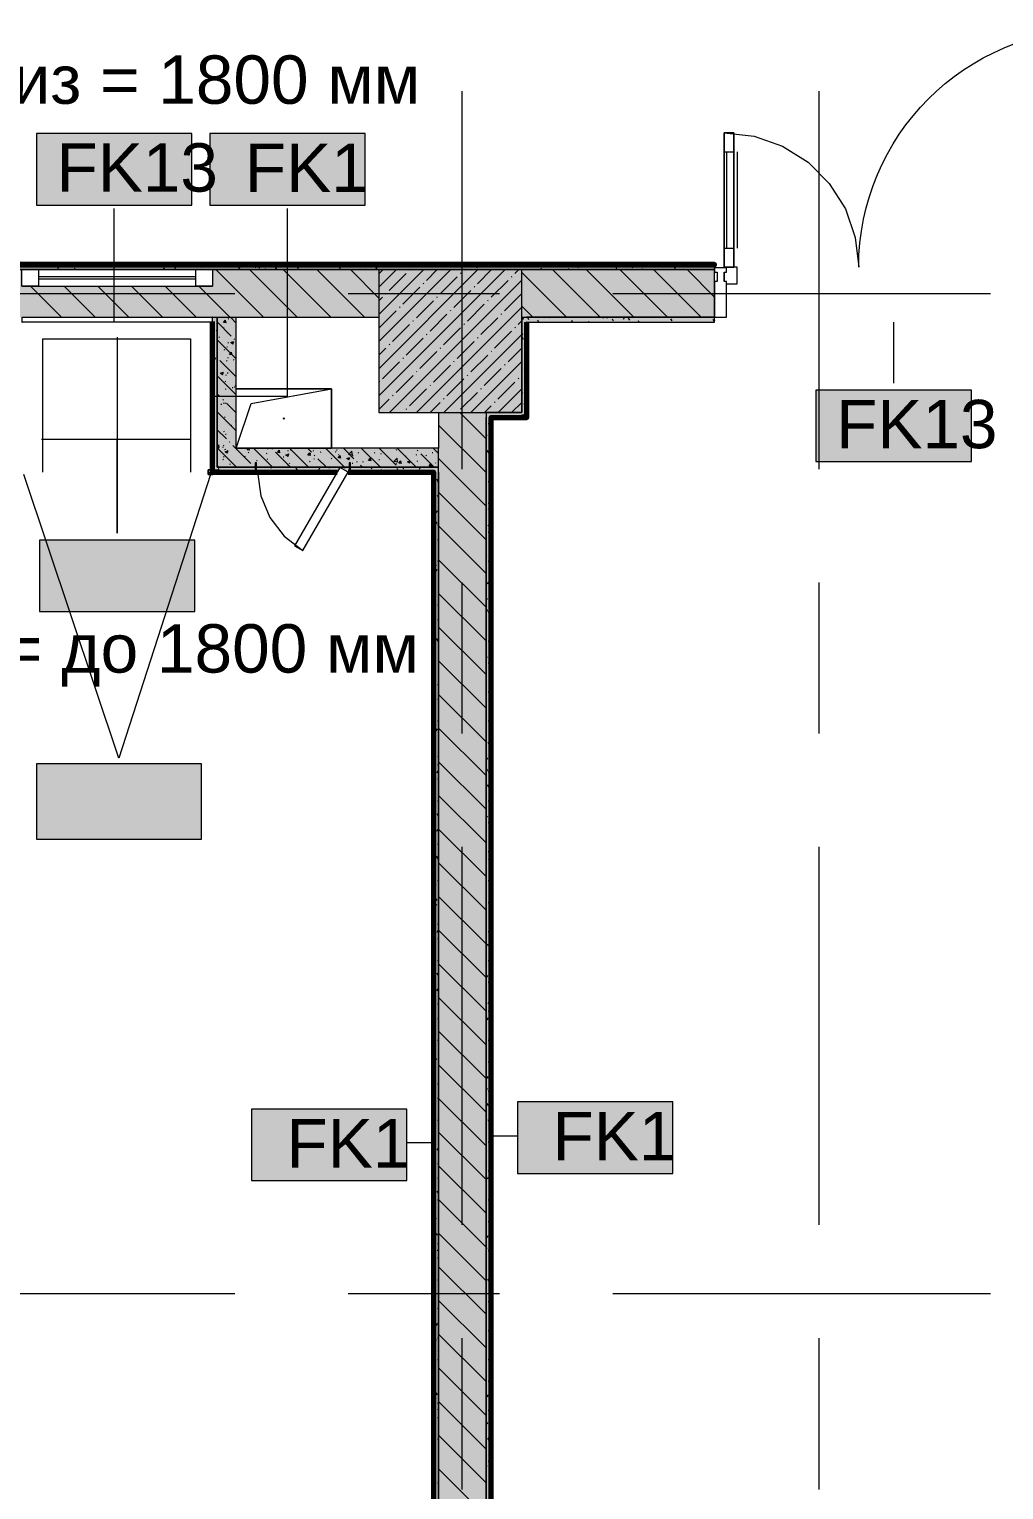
# Model space of a CAD drawing. Header units: millimetres. Extents: x -3817 to 677485, y -22715 to 103890.
# Drawn here: x 562859 to 566953, y 4652 to 10787 of the extents above; entities that cross this region are included whole.
import ezdxf

# ---------------------------------------------------------------- set-up
doc = ezdxf.new("R2010")
doc.units = ezdxf.units.MM
doc.layers.add('PDF _Геометрия', color=7, linetype='Continuous', true_color=0x1d1d1d)
doc.layers.add('PDF _Сплошная заливка', color=7, linetype='Continuous', true_color=0xffffff)
doc.layers.add('PDF _Текст', color=7, linetype='Continuous')
doc.styles.add('PDF GOST-Common', font='arial.ttf')

msp = doc.modelspace()

# ---------------------------------------------------------------- hatches: boundary and pattern name
at = {"layer": 'PDF _Сплошная заливка', "transparency": 33554559}
h = msp.add_hatch(color=256, dxfattribs=at)
h.paths.add_polyline_path([(590658.1, 9776.9), (590658.1, 9796.9), (584238.4, 9796.9), (584238.4, 9776.9), (590158.1, 9776.9)], flags=0)
h.paths.add_polyline_path([(582608.4, 9776.9), (582608.4, 9796.9), (579895.8, 9796.9), (579884.3, 9776.9), (581977.9, 9776.9)], flags=0)
h.paths.add_polyline_path([(579838.1, 9776.9), (579849.7, 9796.9), (579633.1, 9796.9), (579633.1, 9784.9), (579663.1, 9784.9), (579663.1, 9776.9), (579833.1, 9776.9)], flags=0)
h.paths.add_polyline_path([(578503.1, 9776.9), (578503.1, 9784.9), (578533.1, 9785.9), (578533.1, 9796.9), (576289, 9796.9), (576289, 9776.9), (578361, 9776.9)], flags=0)
h.paths.add_polyline_path([(574078.1, 9776.9), (574729.1, 9776.9), (574729.1, 9796.9), (567383.4, 9796.9), (567383.4, 9776.9), (573976.6, 9776.9)], flags=0)
h.paths.add_polyline_path([(565738.4, 9776.9), (565738.4, 9796.9), (560928.1, 9796.9), (560928.1, 9776.9), (565207.7, 9776.9)], flags=0)
h.paths.add_polyline_path([(560762.8, 9776.9), (560923.1, 9776.9), (560923.1, 9796.9), (560583.7, 9796.9), (560572.8, 9777.9), (560538.1, 9796.9), (560533.1, 9796.9), (560533.1, 9776.9), (560538.1, 9776.9)], flags=0)
h.paths.add_polyline_path([(560428.1, 9776.9), (560528.1, 9776.9), (560528.1, 9796.9), (557743.1, 9796.9), (557743.1, 9776.9), (559828.1, 9776.9)], flags=0)
h.paths.add_polyline_path([(556098.1, 9776.9), (556098.1, 9796.9), (555478.1, 9796.9), (555478.1, 9784.9), (555533.1, 9784.9), (555533.1, 9776.9), (555898.1, 9776.9)], flags=0)
h.paths.add_polyline_path([(553418.1, 9776.9), (553973.1, 9778.7), (553973.1, 9784.9), (554028.1, 9784.9), (554028.1, 9796.9), (553418.1, 9796.9), (553418.1, 9785.9)], flags=0)
h = msp.add_hatch(color=256, dxfattribs=at)
h.paths.add_polyline_path([(568378.1, 9576.9), (568828.1, 9576.9), (568828.1, 9776.9), (567383.4, 9776.9), (567383.4, 9576.9), (568298.1, 9576.9)], flags=0)
h.paths.add_polyline_path([(562829.1, 9576.9), (564328.1, 9576.9), (564328.1, 9776.9), (563628.1, 9776.9), (563628.1, 9706.9), (562828.1, 9706.9), (562828.1, 9776.9), (560928.1, 9776.9), (560928.1, 9757.9), (560923.1, 9757.9), (560923.1, 9776.9), (560533.1, 9776.9), (560533.1, 9757.9), (560528.1, 9757.9), (560528.1, 9776.9), (560428.1, 9776.9), (560428.1, 9576.9), (562828.1, 9576.9)], flags=0)
h.paths.add_polyline_path([(565738.4, 9576.9), (565738.4, 9776.9), (564928.1, 9776.9), (564928.1, 9576.9), (565207.7, 9576.9)], flags=0)
h.paths.add_polyline_path([(557743.1, 9576.9), (559828.1, 9576.9), (559828.1, 9776.9), (557743.1, 9776.9)], flags=0)
h.paths.add_polyline_path([(555918.1, 9576.9), (556098.1, 9576.9), (556098.1, 9776.9), (555918.1, 9776.9)], flags=0)
for points in [[(564477, 9176.9), (564928.1, 9176.9), (564928.1, 9776.9), (564328.1, 9776.9), (564328.1, 9176.9)], [(564778.1, 2376.9), (564798.1, 2376.9), (564798.1, 9156.9), (564778.1, 9156.9), (564778.1, 3094.1)], [(564578.1, 8946.9), (564578.1, 9026.9), (563728.1, 9026.9), (563728.1, 8946.9), (563808.1, 8946.9), (563808.1, 8965.9), (563813.1, 8965.9), (563813.1, 8946.9), (564203.1, 8946.9), (564203.1, 8965.9), (564208.1, 8965.9), (564208.1, 8946.9), (564477, 8946.9)]]:
    msp.add_hatch(color=256, dxfattribs=at).paths.add_polyline_path(points)
h = msp.add_hatch(color=256, dxfattribs=at)
h.paths.add_polyline_path([(565207.7, 9556.9), (565738.4, 9556.9), (565738.4, 9576.9), (564948.1, 9576.9), (564949.1, 9556.9)], flags=0)
h.paths.add_polyline_path([(568278.1, 9556.9), (568278.1, 9576.9), (567383.4, 9576.9), (567383.4, 9556.9), (568277.1, 9556.9)], flags=0)
h = msp.add_hatch(color=256, dxfattribs=at)
h.paths.add_polyline_path([(564557.1, 8926.9), (564578.1, 8926.9), (564578.1, 8946.9), (564208.1, 8946.9), (564208.1, 8926.9), (564477, 8926.9)], flags=0)
h.paths.add_polyline_path([(564203.1, 8926.9), (564203.1, 8946.9), (563813.1, 8946.9), (563813.1, 8926.9), (564152.5, 8926.9), (564163.5, 8945.9), (564198.1, 8926.9)], flags=0)
h.paths.add_polyline_path([(563808.1, 8926.9), (563808.1, 8946.9), (563648.1, 8946.9), (563648.1, 8926.9), (563746.3, 8926.9)], flags=0)

# ---------------------------------------------------------------- linework, layer by layer
at = {"layer": 'PDF _Геометрия', "color": 253, "lineweight": 9, "true_color": 0xaaaaaa}
msp.add_lwpolyline([(565778.4, 9786.9), (565778.4, 10351.9), (565904.1, 10337.7), (566023.5, 10295.9), (566130.7, 10228.6), (566220.1, 10139.1), (566287.5, 10032), (566329.2, 9912.6), (566343.4, 9786.9, -0.414212), (567343.4, 10786.9), (567343.4, 9786.9)], format="xyb", dxfattribs=at)
for points in [[(564678.1, 8939.5), (564678.1, 10527)], [(566178.1, 8939.5), (566178.1, 10527)], [(565778.4, 10271.9), (565818.4, 10271.9)], [(565788.4, 10271.9), (565788.4, 9866.9)], [(565832.4, 10271.9), (565832.4, 9866.9)], [(565778.4, 9866.9), (565818.4, 9866.9)], [(563628.1, 9776.9), (562828.1, 9776.9)], [(565788.4, 9716.9), (565833.4, 9716.9), (565833.4, 9786.9), (565778.4, 9786.9), (565778.4, 9783.9)], [(565778.4, 9766.9), (565778.4, 9726.9)], [(562828.1, 9706.9), (563628.1, 9706.9)], [(563558.1, 9746.9), (562898.1, 9746.9)], [(563558.1, 9736.9), (562898.1, 9736.9)], [(562135.3, 9676.9), (563722.8, 9676.9)], [(564199, 9676.9), (564834, 9676.9)], [(565310.3, 9676.9), (566897.8, 9676.9)], [(563818.1, 8925.9), (563831.1, 8827.5), (563869, 8735.9), (563929.4, 8657.2), (564008.1, 8596.8)], [(564678.1, 7828.3), (564678.1, 8463.3)], [(566178.1, 7828.3), (566178.1, 8463.3)], [(564678.1, 5764.5), (564678.1, 7352)], [(566178.1, 5764.5), (566178.1, 7352)], [(562135.3, 5476.9), (563722.8, 5476.9)], [(564199, 5476.9), (564834, 5476.9)], [(565310.3, 5476.9), (566897.8, 5476.9)], [(564678.1, 4653.3), (564678.1, 5288.3)], [(566178.1, 4653.3), (566178.1, 5288.3)]]:
    msp.add_lwpolyline(points, dxfattribs=at)
at = {"layer": 'PDF _Геометрия', "color": 7, "lineweight": 9}
for points in [[(563541.7, 10348.2), (562888.6, 10348.2), (562888.6, 10048.2), (563541.7, 10048.2)], [(564270.5, 10348.2), (563617.3, 10348.2), (563617.3, 10048.2), (564270.5, 10048.2)], [(565738.4, 9776.9), (560928.1, 9776.9)], [(564928.1, 9776.9), (564328.1, 9776.9), (564328.1, 9176.9), (564928.1, 9176.9)], [(566816.9, 9270.4), (566163.8, 9270.4), (566163.8, 8970.4), (566816.9, 8970.4)], [(563554.6, 8640.4), (562901.4, 8640.4), (562901.4, 8340.4), (563554.6, 8340.4)], [(563582.5, 7700.6), (562888.6, 7700.6), (562888.6, 7385.3), (563582.5, 7385.3)], [(563582.5, 7700.6), (562888.6, 7700.6), (562888.6, 7385.3), (563582.5, 7385.3)], [(565562.7, 6281.1), (564909.6, 6281.1), (564909.6, 5981.1), (565562.7, 5981.1)], [(564445.1, 6250.5), (563792, 6250.5), (563792, 5950.5), (564445.1, 5950.5)]]:
    msp.add_lwpolyline(points, close=True, dxfattribs=at)
at = {"layer": 'PDF _Геометрия', "color": 253, "lineweight": 9, "true_color": 0xaaaaaa}
msp.add_lwpolyline([(565818.4, 9786.9), (565778.4, 9786.9), (565778.4, 10351.9), (565818.4, 10351.9), (565818.4, 9786.9), (565818.4, 10351.9), (565778.4, 10351.9), (565778.4, 9786.9)], close=True, dxfattribs=at)
at = {"layer": 'PDF _Геометрия', "color": 7, "lineweight": 9}
for points in [[(563215.1, 9556.4), (563215.1, 10034.3)], [(563634.5, 9245.5), (563943.9, 9245.5), (563943.9, 10034.3)], [(563628.1, 9576.9), (563627.1, 9576.9), (563628.1, 9576.9), (563648.1, 9576.9), (563728.1, 9576.9)], [(564928.1, 9576.9), (564948.1, 9576.9), (565738.4, 9576.9), (564948.1, 9576.9)], [(564949.1, 9556.9), (565738.4, 9556.9)], [(566490.3, 9556.4), (566490.3, 9300.5)], [(563228, 9494), (563228, 8670.5), (563228, 9064.3), (563537.9, 9064.3)], [(563728.1, 9276.9), (564128.1, 9276.9), (564128.1, 9026.9), (563728.1, 9026.9), (564128.1, 9026.9), (564128.1, 9276.9)], [(563728.1, 9026.9), (563790.6, 9214.4), (564128.1, 9276.9), (564128.1, 9026.9)], [(563728.1, 9276.9), (564128.1, 9276.9), (563728.1, 9276.9)], [(564778.1, 9176.9), (564778.1, 9156.9), (564778.1, 2376.9), (564578.1, 2376.9), (564578.1, 8926.9), (564578.1, 2376.9), (564328.1, 2376.9), (564328.1, 1976.9), (564308.1, 1976.9), (564178.1, 1976.9), (564308.1, 1976.9)], [(564328.1, 1976.9), (564328.1, 1776.9), (564928.1, 1776.9), (564928.1, 2376.9), (564778.1, 2376.9), (564778.1, 9156.9)], [(564798.1, 9156.9), (564928.1, 9156.9)], [(564798.1, 2396.9), (564798.1, 9155.9)], [(562910.6, 9064.7), (563228, 9064.7), (563228, 8670.5)], [(564578.1, 8926.9), (564578.1, 8946.9), (564578.1, 9026.9)], [(563619.9, 8915.9), (563235.5, 7725.1), (562835.9, 8915.9)], [(563627.1, 8935.9), (563610.1, 8935.9), (563610.1, 8915.9), (563629.6, 8915.9), (563629.6, 8926), (563629.6, 8915.9), (563610.1, 8915.9), (563610.1, 8935.9), (563620.1, 8935.9)], [(563648.1, 8926.9), (563808.1, 8926.9)], [(563813.1, 8926.9), (564152.5, 8926.9)], [(564196.4, 8926.9), (564203.1, 8926.9)], [(564208.1, 8926.9), (564557.1, 8926.9)], [(564798.6, 6139.2), (564909.6, 6139.2)], [(564557.6, 6108.6), (564445.1, 6108.6)]]:
    msp.add_lwpolyline(points, dxfattribs=at)
at = {"layer": 'PDF _Геометрия', "color": 96, "lineweight": 70, "true_color": 0x008000}
for points in [[(564928.6, 9797.9), (560584.3, 9797.9)], [(560928.1, 9796.9), (564928.6, 9796.9)]]:
    msp.add_lwpolyline(points, dxfattribs=at)
at = {"layer": 'PDF _Геометрия', "color": 9, "lineweight": 9, "true_color": 0xc0c0c0}
for points in [[(565738.4, 9556.9), (565738.4, 9576.9), (565738.4, 9776.9), (565738.4, 9796.9), (560928.1, 9796.9)], [(562828.1, 9556.9), (562829.1, 9556.9), (562829.1, 9576.9), (563627.1, 9576.9), (563627.1, 9556.9), (562829.1, 9556.9), (562829.1, 9576.9), (563627.1, 9576.9)], [(564578.1, 9176.9), (564578.1, 9026.9), (563728.1, 9026.9), (563728.1, 9576.9), (564328.1, 9576.9)], [(564928.1, 9576.9), (564928.1, 9176.9), (564778.1, 9176.9)], [(563628.1, 9556.9), (563628.1, 8926.9), (563648.1, 8926.9)], [(564928.1, 9156.9), (564948.1, 9156.9), (564948.1, 9556.9)], [(564558.1, 8926.9), (564558.1, 2397.9)]]:
    msp.add_lwpolyline(points, dxfattribs=at)
at = {"layer": 'PDF _Геометрия', "color": 253, "lineweight": 13, "true_color": 0xaaaaaa}
for points in [[(562898.1, 9776.9), (562898.1, 9706.9), (562828.1, 9706.9), (562828.1, 9776.9)], [(563628.1, 9776.9), (563628.1, 9706.9), (563558.1, 9706.9), (563558.1, 9776.9)], [(563813.1, 8965.9), (563808.1, 8965.9), (563808.1, 8925.9), (563813.1, 8925.9)], [(564203.1, 8965.9), (564203.1, 8925.9), (564208.1, 8925.9), (564208.1, 8965.9)], [(564008.1, 8596.8), (564198.1, 8925.9), (564163.5, 8945.9), (563973.5, 8616.8)]]:
    msp.add_lwpolyline(points, close=True, dxfattribs=at)
at = {"layer": 'PDF _Геометрия', "color": 253, "lineweight": 9, "true_color": 0x9b9b9b}
for points in [[(562865.9, 9776.9), (562865.3, 9777.9)], [(562964.8, 9788.5), (562960, 9796.9)], [(562982, 9787.8), (562977, 9779.1)], [(563050, 9783.7), (563046.1, 9776.9)], [(563268.8, 9796.9), (563264.3, 9789.1)], [(563278.5, 9793.7), (563276.7, 9796.9)], [(563388.2, 9786.6), (563383.2, 9795.3)], [(563429, 9776.9), (563424.8, 9784.2)], [(563473.5, 9785.6), (563468.4, 9776.9)], [(563515.1, 9796.7), (563510.1, 9788)], [(563524.3, 9794.8), (563523.1, 9796.9)], [(563583.1, 9792.6), (563578.1, 9783.9)], [(563702, 9791.8), (563699.1, 9796.9)], [(563743.6, 9780.7), (563738.6, 9789.4)], [(563811.6, 9784.7), (563806.6, 9793.4)], [(563828.9, 9791.6), (563823.9, 9782.8)], [(563851.4, 9776.9), (563848.3, 9782.3)], [(563896.9, 9787.5), (563891.9, 9778.8)], [(563989.4, 9781.7), (563984.3, 9790.5)], [(564113.5, 9796.9), (564111.2, 9792.9)], [(564167.1, 9778.8), (564162, 9787.5)], [(564273.7, 9776.9), (564271.7, 9780.4)], [(564278.7, 9778.2), (564277.9, 9776.9)], [(564320.4, 9789.4), (564315.3, 9780.7)], [(564359.9, 9796.9), (564357, 9791.8)], [(564430, 9796.4), (564425, 9787.7)], [(564449.7, 9776.9), (564449.4, 9777.4)], [(564524.5, 9777.1), (564524.3, 9776.9)], [(564548.9, 9788), (564543.8, 9796.7)], [(564675.8, 9795.3), (564670.7, 9786.6)], [(564743.8, 9791.3), (564738.8, 9782.5)], [(564862.6, 9793.2), (564860.5, 9796.9)], [(564958.2, 9796.9), (564958.1, 9796.7)], [(564972.3, 9786.1), (564967.3, 9794.8)], [(565012.8, 9776.9), (565008.9, 9783.7)], [(565108.4, 9794.3), (565106.9, 9796.9)], [(565125.6, 9782), (565122.6, 9776.9)], [(565167.2, 9793.2), (565162.2, 9784.4)], [(565204.6, 9796.9), (565203.8, 9795.6)], [(565275, 9796.9), (565271.9, 9791.5)], [(565286.1, 9791.3), (565282.9, 9796.9)], [(565327.7, 9780.1), (565322.7, 9788.9)], [(565371.3, 9780.9), (565369, 9776.9)], [(565395.7, 9784.2), (565390.7, 9792.9)], [(565435.2, 9776.9), (565432.3, 9781.8)], [(565521.3, 9796.9), (565517.6, 9790.4)], [(565573.4, 9781.2), (565568.4, 9790)], [(565590.7, 9795.1), (565585.6, 9786.3)], [(564935.6, 9574.9), (564930.6, 9566.2)], [(564958.1, 9566.8), (564953.1, 9575.5)], [(565042.3, 9576.9), (565040.3, 9573.3)], [(565094.2, 9575), (565093.1, 9576.9)], [(565271.9, 9572), (565269.1, 9576.9)], [(565288.7, 9576.9), (565286, 9572.2)], [(565359.1, 9576.8), (565354, 9568.1)], [(565381.6, 9564.9), (565376.6, 9573.6)], [(565559.3, 9561.9), (565554.3, 9570.6)], [(563628.6, 9557.8), (563638.7, 9557.8)], [(563648.1, 9519.3), (563645.3, 9524.3)], [(564999.1, 9556.9), (564994.8, 9564.3)], [(565139.7, 9562.7), (565136.4, 9556.9)], [(565207.8, 9558.6), (565206.8, 9556.9)], [(565313.5, 9560.8), (565308.5, 9569.5)], [(565421.4, 9556.9), (565418.2, 9562.4)], [(565453.5, 9557.5), (565453.1, 9556.9)], [(565737, 9558.9), (565732, 9567.6)], [(565738.4, 9563.3), (565735.8, 9558.8)], [(563630.8, 9448.4), (563628.1, 9443.8)], [(564931.6, 9506.9), (564928.1, 9500.9)], [(564935.8, 9483.5), (564930.8, 9492.2)], [(564942.7, 9465.2), (564937.7, 9456.5)], [(564939.2, 9466.4), (564948.1, 9466.4)], [(563628.6, 9435.9), (563638.7, 9435.9)], [(563641.9, 9406.8), (563636.9, 9398.1)], [(564939.2, 9405.4), (564948.1, 9405.4)], [(563628.6, 9344.5), (563638.7, 9344.5)], [(563648.1, 9356.5), (563648, 9356.4)], [(564944, 9347.4), (564939, 9356.2)], [(563636.1, 9296.3), (563631.1, 9305)], [(564939.2, 9314), (564948.1, 9314)], [(563628.6, 9222.5), (563638.7, 9222.5)], [(564930.5, 9261.1), (564928.1, 9257.1)], [(564941.6, 9219.5), (564936.6, 9210.8)], [(564778.5, 9146.3), (564778.1, 9147.1)], [(564908.8, 9161.6), (564918.8, 9161.6)], [(564948.1, 9169.8), (564947.7, 9169.2)], [(563628.6, 9100.6), (563638.7, 9100.6)], [(564782.6, 9078.3), (564778.1, 9086.1)], [(564786.8, 9131.1), (564796.9, 9131.1)], [(564797.4, 9091.6), (564792.4, 9082.9)], [(563632.7, 9025), (563628.1, 9017.1)], [(564786.7, 9010.3), (564781.7, 9019)], [(564793.3, 9023.6), (564788.3, 9014.9)], [(563628.6, 9009.2), (563638.7, 9009.2)], [(564786.8, 9009.2), (564796.9, 9009.2)], [(563655, 8941.7), (563649.9, 8933)], [(563689.6, 8948.2), (563699.6, 8948.2)], [(563781, 8948.2), (563791.1, 8948.2)], [(563872.4, 8948.2), (563882.5, 8948.2)], [(563875.9, 8941.9), (563873.1, 8946.9)], [(563943.9, 8946), (563943.4, 8946.9)], [(563985.6, 8934.9), (563980.5, 8943.6)], [(564025.4, 8926.9), (564022.2, 8932.4)], [(564036.8, 8932.4), (564033.6, 8926.9)], [(564055.3, 8948.2), (564065.4, 8948.2)], [(564078.4, 8943.6), (564073.4, 8934.9)], [(564115.5, 8946.9), (564115, 8946)], [(564121.6, 8943), (564119.4, 8946.9)], [(564146.8, 8948.2), (564156.8, 8948.2)], [(564185.9, 8946.9), (564183, 8941.9)], [(564208.1, 8948.2), (564217.8, 8948.2)], [(564282.5, 8931.3), (564279.9, 8926.9)], [(564299.3, 8940.1), (564295.4, 8946.9)], [(564341, 8928.9), (564335.9, 8937.6)], [(564350.5, 8927.3), (564350.3, 8926.9)], [(564360.1, 8948.2), (564370.2, 8948.2)], [(564409, 8933), (564404, 8941.7)], [(564432.3, 8946.9), (564428.8, 8940.9)], [(564447.7, 8926.9), (564445.6, 8930.5)], [(564451.6, 8948.2), (564461.6, 8948.2)], [(564501.8, 8945.5), (564496.8, 8936.8)], [(564543, 8948.2), (564553.1, 8948.2)], [(564575.5, 8888.4), (564570.5, 8897.1)], [(564565.8, 8873.4), (564560.8, 8864.7)], [(564573.5, 8887.3), (564578.1, 8887.3)], [(564786.8, 8887.3), (564796.9, 8887.3)], [(564561.7, 8805.3), (564558.1, 8799.1)], [(564578.1, 8822.9), (564574.6, 8829)], [(564786.8, 8795.8), (564796.9, 8795.8)], [(564792.2, 8777.8), (564787.2, 8769.1)], [(564572.6, 8710.6), (564567.5, 8719.4)], [(564572.9, 8763.7), (564567.8, 8755)], [(564561.4, 8669), (564558.1, 8674.7)], [(564573.5, 8704.4), (564578.1, 8704.4)], [(564786.8, 8673.9), (564796.9, 8673.9)], [(564791.9, 8696.5), (564786.9, 8705.2)], [(564565.5, 8601), (564560.5, 8609.7)], [(564573.5, 8643.4), (564578.1, 8643.4)], [(564560.6, 8559.6), (564558.1, 8555.3)], [(564569.6, 8532.9), (564564.5, 8541.7)], [(564573.5, 8552), (564578.1, 8552)], [(564780, 8573.7), (564778.1, 8570.6)], [(564786.8, 8552), (564796.9, 8552)], [(564798.1, 8563.8), (564795, 8569.1)], [(564558.4, 8491.3), (564558.1, 8491.8)], [(564571.8, 8518), (564566.7, 8509.2)], [(564578.1, 8468), (564577.9, 8467.6)], [(564787, 8464.1), (564782, 8455.4)], [(564786.8, 8460.5), (564796.9, 8460.5)], [(564573.5, 8369.1), (564578.1, 8369.1)], [(564782.9, 8396), (564778.1, 8387.7)], [(564785.9, 8341.1), (564780.9, 8349.8)], [(564794.1, 8354.4), (564789.1, 8345.7)], [(564573.5, 8308.1), (564578.1, 8308.1)], [(564786.8, 8338.6), (564796.9, 8338.6)], [(564574.7, 8219.2), (564569.7, 8227.9)], [(564573.5, 8216.7), (564578.1, 8216.7)], [(564786.8, 8216.7), (564796.9, 8216.7)], [(564562.5, 8136.2), (564558.1, 8128.5)], [(564781.9, 8150.3), (564778.1, 8143.8)], [(564786.8, 8125.3), (564796.9, 8125.3)], [(564793, 8108.7), (564788, 8100)], [(564578.1, 8091.4), (564577.9, 8091.8)], [(564560.6, 7999.8), (564558.1, 8004.1)], [(564573.5, 8033.8), (564578.1, 8033.8)], [(564786.8, 8003.3), (564796.9, 8003.3)], [(564573.5, 7972.9), (564578.1, 7972.9)], [(564795.2, 7959.3), (564790.1, 7968)], [(564561.4, 7890.4), (564558.1, 7884.7)], [(564568.8, 7863.8), (564563.7, 7872.5)], [(564573.5, 7881.4), (564578.1, 7881.4)], [(564786.8, 7881.4), (564796.9, 7881.4)], [(564798.1, 7893.2), (564794.2, 7900)], [(564572.6, 7848.8), (564567.5, 7840.1)], [(564578.1, 7736.5), (564574.6, 7730.4)], [(564781, 7740), (564778.1, 7745)], [(564786.8, 7790), (564796.9, 7790)], [(564792.2, 7781.6), (564787.2, 7790.3)], [(564575.6, 7671.1), (564570.5, 7662.4)], [(564573.5, 7698.5), (564578.1, 7698.5)], [(564783.7, 7726.9), (564778.7, 7718.2)], [(564785.1, 7671.9), (564780.1, 7680.6)], [(564573.5, 7637.6), (564578.1, 7637.6)], [(564789.2, 7603.9), (564784.2, 7612.6)], [(564786.8, 7668.1), (564796.9, 7668.1)], [(564573.5, 7546.1), (564578.1, 7546.1)], [(564786.8, 7546.1), (564796.9, 7546.1)], [(564578, 7482), (564573, 7490.7)], [(564574.5, 7425.3), (564569.4, 7416.6)], [(564782.7, 7481.1), (564778.1, 7473.3)], [(564786.8, 7454.7), (564796.9, 7454.7)], [(564793.8, 7439.5), (564788.8, 7430.8)], [(564573.5, 7363.3), (564578.1, 7363.3)], [(564578.1, 7420.9), (564577.1, 7422.7)], [(564575, 7304.3), (564570, 7313)], [(564573.5, 7302.3), (564578.1, 7302.3)], [(564786.8, 7332.8), (564796.9, 7332.8)], [(564798.1, 7325), (564795.9, 7321.1)], [(564563.9, 7262.6), (564558.8, 7271.3)], [(564794.4, 7290.1), (564789.3, 7298.8)], [(564796.8, 7261.8), (564791.8, 7253.1)], [(564562.2, 7221.2), (564558.1, 7214.1)], [(564568, 7194.6), (564562.9, 7203.3)], [(564573.5, 7210.9), (564578.1, 7210.9)], [(564786.8, 7210.9), (564796.9, 7210.9)], [(564572, 7126.6), (564567, 7135.3)], [(564786.8, 7119.4), (564796.9, 7119.4)], [(564798.1, 7161.7), (564797.5, 7162.8)], [(564560.9, 7084.9), (564558.1, 7089.7)], [(564569.3, 7111.6), (564564.3, 7102.9)], [(564780.2, 7070.8), (564778.1, 7074.4)], [(564565.2, 7043.5), (564560.2, 7034.8)], [(564576.4, 7001.9), (564571.3, 6993.2)], [(564573.5, 7028), (564578.1, 7028)], [(564786.8, 6997.5), (564796.9, 6997.5)], [(564795.7, 7016.1), (564790.7, 7007.3)], [(564573.5, 6967), (564578.1, 6967)], [(564788.4, 6934.7), (564783.4, 6943.4)], [(564573.5, 6875.6), (564578.1, 6875.6)], [(564786.8, 6875.6), (564796.9, 6875.6)], [(564577.2, 6812.8), (564572.2, 6821.5)], [(564783.5, 6812), (564778.4, 6803.2)], [(564564.1, 6797.8), (564559.1, 6789.1)], [(564575.3, 6756.2), (564570.2, 6747.5)], [(564786.8, 6784.1), (564796.9, 6784.1)], [(564573.5, 6692.7), (564578.1, 6692.7)], [(564790.5, 6702.3), (564785.5, 6693.6)], [(564573.5, 6631.7), (564578.1, 6631.7)], [(564786.4, 6634.3), (564781.4, 6625.5)], [(564786.8, 6662.2), (564796.9, 6662.2)], [(564563.1, 6593.5), (564558.1, 6602.1)], [(564797.6, 6592.6), (564792.6, 6583.9)], [(564573.5, 6540.3), (564578.1, 6540.3)], [(564786.8, 6540.3), (564796.9, 6540.3)], [(564797.7, 6552.9), (564792.6, 6561.6)], [(564558.9, 6484), (564558.1, 6482.6)], [(564571.2, 6457.4), (564566.2, 6466.1)], [(564786.8, 6448.9), (564796.9, 6448.9)], [(564798.1, 6491.2), (564796.7, 6493.6)], [(564785.3, 6388.5), (564780.3, 6379.8)], [(564794.7, 6375.2), (564789.6, 6383.9)], [(564566, 6374.4), (564561, 6365.7)], [(564573.5, 6357.4), (564578.1, 6357.4)], [(564783.5, 6333.6), (564778.5, 6342.3)], [(564786.8, 6326.9), (564796.9, 6326.9)], [(564796.5, 6346.9), (564791.5, 6338.2)], [(564573.5, 6296.5), (564578.1, 6296.5)], [(564787.6, 6265.5), (564782.6, 6274.3)], [(564573.5, 6205), (564578.1, 6205)], [(564791.7, 6197.5), (564786.6, 6206.2)], [(564786.8, 6205), (564796.9, 6205)], [(564780.5, 6155.9), (564778.1, 6160)], [(564564.9, 6128.6), (564559.9, 6119.9)], [(564576.1, 6087), (564571, 6078.3)], [(564578.1, 6079.7), (564575.5, 6084.3)], [(564780.2, 6074.8), (564778.1, 6071.2)], [(564786.8, 6113.6), (564796.9, 6113.6)], [(564573.5, 6022.1), (564578.1, 6022.1)], [(564573.5, 5961.2), (564578.1, 5961.2)], [(564787.2, 5965.1), (564782.2, 5956.4)], [(564786.8, 5991.7), (564796.9, 5991.7)], [(564577.5, 5897.9), (564572.5, 5906.6)], [(564578.1, 5907.7), (564574, 5900.6)], [(564796.9, 5883.7), (564791.8, 5892.5)], [(564566.4, 5856.3), (564561.3, 5865)], [(564573.5, 5869.7), (564578.1, 5869.7)], [(564786.8, 5869.7), (564796.9, 5869.7)], [(564570.4, 5788.2), (564565.4, 5796.9)], [(564786.8, 5778.3), (564796.9, 5778.3)], [(564574.5, 5720.2), (564569.5, 5728.9)], [(564786.1, 5719.3), (564781.1, 5710.6)], [(564563.4, 5678.6), (564558.3, 5687.3)], [(564578, 5663.6), (564572.9, 5654.9)], [(564573.5, 5686.9), (564578.1, 5686.9)], [(564782.7, 5664.4), (564778.1, 5672.4)], [(564786.8, 5656.4), (564796.9, 5656.4)], [(564797.3, 5677.7), (564792.3, 5669)], [(564573.5, 5625.9), (564578.1, 5625.9)], [(564573.5, 5534.5), (564578.1, 5534.5)], [(564790.9, 5528.3), (564785.8, 5537.1)], [(564786.8, 5534.5), (564796.9, 5534.5)], [(564560.4, 5500.9), (564558.1, 5504.8)], [(564798.1, 5496.2), (564795.3, 5491.3)], [(564565.7, 5459.5), (564560.7, 5450.8)], [(564578.1, 5409.2), (564574.7, 5415.1)], [(564786.8, 5443), (564796.9, 5443)], [(564572.8, 5349.8), (564567.8, 5341.1)], [(564573.5, 5351.6), (564578.1, 5351.6)], [(564568.7, 5281.8), (564563.7, 5273.1)], [(564573.5, 5290.6), (564578.1, 5290.6)], [(564786.8, 5321.1), (564796.9, 5321.1)], [(564578.1, 5237.1), (564574.8, 5231.4)], [(564798.1, 5252.4), (564794.2, 5245.6)], [(564565.6, 5187.1), (564560.5, 5195.8)], [(564573.5, 5199.2), (564578.1, 5199.2)], [(564786.8, 5199.2), (564796.9, 5199.2)], [(564798.1, 5150), (564795.1, 5155.3)], [(564786.8, 5107.7), (564796.9, 5107.7)], [(564567.6, 5036), (564562.6, 5027.3)], [(564573.7, 5051), (564568.7, 5059.7)], [(564787, 5050.2), (564781.9, 5041.5)], [(564573.5, 5016.3), (564578.1, 5016.3)], [(564578.1, 4993.3), (564573.7, 4985.7)], [(564786.8, 4985.8), (564796.9, 4985.8)], [(564797.1, 4968.8), (564792.1, 4977.6)], [(564573.5, 4955.3), (564578.1, 4955.3)], [(564786, 4927.2), (564781, 4935.9)], [(564794, 4940.5), (564789, 4931.8)], [(564573.5, 4863.9), (564578.1, 4863.9)], [(564789.9, 4872.5), (564784.9, 4863.8)], [(564790.1, 4859.2), (564785, 4867.9)], [(564786.8, 4863.9), (564796.9, 4863.9)], [(564559.6, 4831.7), (564558.1, 4834.2)], [(564794.2, 4791.1), (564789.1, 4799.8)], [(564798.1, 4825.7), (564796.1, 4822.1)], [(564783, 4749.5), (564778.1, 4758)], [(564786.8, 4772.5), (564796.9, 4772.5)], [(564562.4, 4722.3), (564558.1, 4714.8)], [(564573.5, 4681), (564578.1, 4681)], [(564578.1, 4677.7), (564578, 4677.9)], [(564558.3, 4654.2), (564558.1, 4653.8)]]:
    msp.add_lwpolyline(points, dxfattribs=at)
at = {"layer": 'PDF _Геометрия', "lineweight": 9}
for points in [[(563842.8, 9576.9), (563642.8, 9776.9)], [(563984.3, 9576.9), (563784.3, 9776.9)], [(564125.7, 9576.9), (563925.7, 9776.9)], [(564267.1, 9576.9), (564067.1, 9776.9)], [(564328.1, 9657.3), (564208.5, 9776.9)], [(564328.1, 9703), (564402, 9776.9)], [(564328.1, 9588.9), (564516, 9776.9)], [(564328.1, 9474.9), (564630.1, 9776.9)], [(564328.1, 9360.8), (564744.1, 9776.9)], [(564328.1, 9246.8), (564858.2, 9776.9)], [(564328.1, 9760), (564345, 9776.9)], [(564371.4, 9689.2), (564442.7, 9760.5)], [(564456.9, 9774.8), (564459, 9776.9)], [(564528.2, 9732), (564573.1, 9776.9)], [(564670.8, 9760.5), (564673.1, 9762.9)], [(564685, 9774.8), (564687.1, 9776.9)], [(564742, 9717.7), (564801.2, 9776.9)], [(564898.9, 9760.5), (564915.2, 9776.9)], [(565115.6, 9576.9), (564928.1, 9764.4)], [(565257.1, 9576.9), (565057.1, 9776.9)], [(565398.5, 9576.9), (565198.5, 9776.9)], [(565539.9, 9576.9), (565339.9, 9776.9)], [(565681.3, 9576.9), (565481.3, 9776.9)], [(565738.4, 9661.2), (565622.7, 9776.9)], [(562994.3, 9576.9), (562864.3, 9706.9)], [(563135.7, 9576.9), (563005.7, 9706.9)], [(563277.2, 9576.9), (563147.2, 9706.9)], [(563418.6, 9576.9), (563288.6, 9706.9)], [(563560, 9576.9), (563430, 9706.9)], [(563701.4, 9576.9), (563571.4, 9706.9)], [(564372.2, 9176.9), (564928.1, 9732.7)], [(564428.4, 9632.2), (564499.7, 9703.5)], [(564513.9, 9717.7), (564516.3, 9720.1)], [(564585.2, 9675), (564656.5, 9746.3)], [(564727.8, 9703.5), (564730.2, 9705.9)], [(564799.1, 9660.7), (564870.4, 9732)], [(564884.6, 9746.3), (564887, 9748.6)], [(564328.1, 9646), (564342.9, 9660.7)], [(564357.1, 9675), (564359.5, 9677.3)], [(564485.4, 9575.2), (564556.7, 9646.5)], [(564571, 9660.7), (564573.3, 9663.1)], [(564642.3, 9618), (564713.5, 9689.2)], [(564699.3, 9560.9), (564770.6, 9632.2)], [(564784.8, 9646.5), (564787.2, 9648.8)], [(564856.1, 9603.7), (564927.4, 9675)], [(564328.6, 9532.4), (564399.9, 9603.7)], [(564414.2, 9618), (564416.5, 9620.3)], [(564486.3, 9176.9), (564928.1, 9618.7)], [(564542.5, 9518.2), (564613.7, 9589.4)], [(564628, 9603.7), (564630.4, 9606.1)], [(564756.3, 9503.9), (564827.6, 9575.2)], [(564841.8, 9589.4), (564844.2, 9591.8)], [(564974.2, 9576.9), (564928.1, 9623)], [(564385.6, 9475.4), (564456.9, 9546.7)], [(564471.2, 9560.9), (564473.5, 9563.3)], [(564599.5, 9461.1), (564670.8, 9532.4)], [(564685, 9546.7), (564687.4, 9549)], [(564813.3, 9446.9), (564884.6, 9518.2)], [(564898.9, 9532.4), (564901.2, 9534.8)], [(564913.1, 9546.7), (564928.1, 9561.7)], [(564371.4, 9461.1), (564373.8, 9463.5)], [(564442.7, 9418.4), (564513.9, 9489.6)], [(564528.2, 9503.9), (564530.6, 9506.3)], [(564585.2, 9446.9), (564587.6, 9449.2)], [(564600.3, 9176.9), (564928.1, 9504.6)], [(564656.5, 9404.1), (564727.8, 9475.4)], [(564742, 9489.6), (564744.4, 9492)], [(564328.1, 9417.9), (564357.1, 9446.9)], [(564342.9, 9318.6), (564414.2, 9389.9)], [(564428.4, 9404.1), (564430.8, 9406.5)], [(564499.7, 9361.3), (564571, 9432.6)], [(564642.3, 9389.9), (564644.6, 9392.2)], [(564713.5, 9347.1), (564784.8, 9418.4)], [(564714.4, 9176.9), (564928.1, 9390.6)], [(564799.1, 9432.6), (564801.4, 9435)], [(564870.4, 9389.9), (564928.1, 9447.6)], [(564399.9, 9261.5), (564471.2, 9332.8)], [(564485.4, 9347.1), (564487.8, 9349.5)], [(564556.7, 9304.3), (564628, 9375.6)], [(564699.3, 9332.8), (564701.6, 9335.2)], [(564770.6, 9290.1), (564841.8, 9361.3)], [(564856.1, 9375.6), (564858.5, 9378)], [(564927.4, 9332.8), (564928.1, 9333.6)], [(564328.6, 9304.3), (564331, 9306.7)], [(564456.9, 9204.5), (564528.2, 9275.8)], [(564542.5, 9290.1), (564544.8, 9292.4)], [(564613.7, 9247.3), (564685, 9318.6)], [(564756.3, 9275.8), (564758.7, 9278.2)], [(564827.6, 9233), (564898.9, 9304.3)], [(564828.4, 9176.9), (564928.1, 9276.5)], [(564913.1, 9318.6), (564915.5, 9320.9)], [(564328.1, 9189.8), (564371.4, 9233)], [(564385.6, 9247.3), (564388, 9249.7)], [(564543.3, 9176.9), (564585.2, 9218.8)], [(564599.5, 9233), (564601.9, 9235.4)], [(564670.8, 9190.3), (564742, 9261.5)], [(564771.4, 9176.9), (564799.1, 9204.5)], [(564813.3, 9218.8), (564815.7, 9221.1)], [(564885.5, 9176.9), (564928.1, 9219.5)], [(564442.7, 9190.3), (564445, 9192.6)], [(564657.4, 9176.9), (564658.9, 9178.4)], [(564778.1, 9065.8), (564667.1, 9176.9)], [(564778.1, 8924.4), (564578.1, 9124.4)], [(564778.1, 8783), (564578.1, 8983)], [(564778.1, 8641.6), (564578.1, 8841.6)], [(564778.1, 8500.2), (564578.1, 8700.2)], [(564778.1, 8358.7), (564578.1, 8558.7)], [(564778.1, 8217.3), (564578.1, 8417.3)], [(564778.1, 8075.9), (564578.1, 8275.9)], [(564778.1, 7934.5), (564578.1, 8134.5)], [(564778.1, 7793.1), (564578.1, 7993.1)], [(564778.1, 7651.6), (564578.1, 7851.6)], [(564778.1, 7510.2), (564578.1, 7710.2)], [(564778.1, 7368.8), (564578.1, 7568.8)], [(564778.1, 7227.4), (564578.1, 7427.4)], [(564778.1, 7085.9), (564578.1, 7285.9)], [(564778.1, 6944.5), (564578.1, 7144.5)], [(564778.1, 6803.1), (564578.1, 7003.1)], [(564778.1, 6661.7), (564578.1, 6861.7)], [(564778.1, 6520.3), (564578.1, 6720.3)], [(564778.1, 6378.8), (564578.1, 6578.8)], [(564778.1, 6237.4), (564578.1, 6437.4)], [(564778.1, 6096), (564578.1, 6296)], [(564778.1, 5954.6), (564578.1, 6154.6)], [(564778.1, 5813.2), (564578.1, 6013.2)], [(564778.1, 5671.7), (564578.1, 5871.7)], [(564778.1, 5530.3), (564578.1, 5730.3)], [(564778.1, 5388.9), (564578.1, 5588.9)], [(564778.1, 5247.5), (564578.1, 5447.5)], [(564778.1, 5106.1), (564578.1, 5306)], [(564778.1, 4964.6), (564578.1, 5164.6)], [(564778.1, 4823.2), (564578.1, 5023.2)], [(564778.1, 4681.8), (564578.1, 4881.8)], [(564778.1, 4540.4), (564578.1, 4740.4)]]:
    msp.add_lwpolyline(points, dxfattribs=at)
at = {"layer": 'PDF _Геометрия', "color": 231, "lineweight": 70, "true_color": 0xff80c0}
for points in [[(564928.6, 9796.9), (565738.4, 9796.9), (565738.4, 9797.9), (564928.6, 9797.9)], [(563627.1, 9555.9), (563627.1, 8926.9), (563627.1, 8925.9), (564151.9, 8925.9)], [(563648.1, 8926.9), (563628.1, 8926.9), (563628.1, 9556.9)], [(564948.1, 2396.9), (564948.1, 2017.4), (564949.1, 2017.4), (564949.1, 2396.9), (564949.1, 2397.9), (564799.1, 2397.9), (564799.1, 9155.9), (564948.1, 9155.9), (564949.1, 9155.9), (564949.1, 9555.9)], [(564948.1, 9556.9), (564948.1, 9156.9), (564928.1, 9156.9)], [(564198.1, 8925.9), (564557.1, 8925.9), (564557.1, 2397.9), (564307.6, 2397.9), (564306.6, 2397.9), (564306.6, 2017.9)], [(564558.1, 2397.9), (564558.1, 8926.9)]]:
    msp.add_lwpolyline(points, dxfattribs=at)
at = {"layer": 'PDF _Геометрия', "color": 231, "lineweight": 9, "true_color": 0xff80c0}
for points in [[(564928.6, 9797.9), (564928.6, 9796.9)], [(563628.1, 9556.9), (563627.1, 9556.9)], [(564949.1, 9556.9), (564948.1, 9556.9)], [(564928.1, 9156.9), (564798.1, 9156.9), (564798.1, 9155.9), (564798.1, 2396.9), (564799.1, 2396.9), (564948.1, 2396.9)], [(563808.1, 8926.9), (563648.1, 8926.9)], [(564152.5, 8926.9), (563813.1, 8926.9)], [(564203.1, 8926.9), (564196.4, 8926.9)], [(564558.1, 8926.9), (564557.1, 8926.9), (564208.1, 8926.9)]]:
    msp.add_lwpolyline(points, dxfattribs=at)
at = {"layer": 'PDF _Геометрия', "color": 96, "lineweight": 9, "true_color": 0x008000}
msp.add_lwpolyline([(564928.6, 9796.9), (564928.6, 9797.9)], dxfattribs=at)
at = {"layer": 'PDF _Геометрия', "color": 7, "lineweight": 20}
msp.add_lwpolyline([(565778.4, 9766.9), (565788.4, 9766.9), (565788.4, 9783.9), (565738.4, 9783.9), (565738.4, 9766.9), (565748.4, 9766.9), (565748.4, 9726.9), (565738.4, 9726.9), (565738.4, 9576.9), (565788.4, 9576.9), (565788.4, 9726.9), (565778.4, 9726.9)], close=True, dxfattribs=at)
at = {"layer": 'PDF _Геометрия', "color": 9, "lineweight": 9, "true_color": 0xc0c0c0}
for points in [[(563648.1, 8946.9), (563648.1, 9576.9), (563648.1, 8946.9), (563728.1, 8946.9), (563808.1, 8946.9)], [(563813.1, 8946.9), (564203.1, 8946.9)], [(564208.1, 8946.9), (564578.1, 8946.9)]]:
    msp.add_lwpolyline(points, close=True, dxfattribs=at)
at = {"layer": 'PDF _Геометрия', "color": 252, "lineweight": 9, "true_color": 0x878787}
for points in [[(563694, 9570.4), (563696.6, 9572.4)], [(563728.1, 9552.5), (563703.8, 9576.9)], [(563707, 9498.2), (563648.1, 9557.1)], [(563674, 9532.6), (563677.4, 9533.1)], [(563686, 9553.5), (563675.4, 9554.5), (563683.9, 9564.7)], [(563686, 9553.5), (563683.9, 9564.7)], [(563691.8, 9511.2), (563694.5, 9513.2)], [(563728.1, 9401.7), (563648.1, 9481.7)], [(563655.7, 9494.2), (563658.5, 9492.4)], [(563689.7, 9452), (563692.3, 9454)], [(563693.2, 9470.3), (563696, 9468.5)], [(563714.1, 9464.5), (563705.2, 9470.5), (563717.7, 9475.3)], [(563714.1, 9464.5), (563717.7, 9475.3)], [(563722.1, 9483.1), (563719.6, 9485.6)], [(563728.1, 9326.3), (563659.3, 9395.1)], [(563676, 9442.1), (563678.5, 9439.9)], [(563687.5, 9392.8), (563690.2, 9394.8)], [(563692.8, 9407.1), (563696.1, 9407.6)], [(563710.7, 9419.8), (563700, 9420.7), (563708.6, 9431)], [(563710.7, 9419.8), (563708.6, 9430.9)], [(563715.2, 9399.8), (563718, 9398)], [(563648.1, 9337.3), (563649.3, 9337.5)], [(563728.1, 9250.8), (563648.1, 9330.8)], [(563670.8, 9335.6), (563662, 9341.6), (563674.4, 9346.3)], [(563670.8, 9335.6), (563674.4, 9346.3)], [(563685.3, 9333.6), (563688, 9335.7)], [(563690.5, 9342.9), (563693.8, 9343.3)], [(563680.6, 9308.9), (563683.4, 9307.1)], [(563683.2, 9274.4), (563685.8, 9276.5)], [(563711.1, 9281.6), (563714.4, 9282.1)], [(563718.1, 9285), (563720.9, 9283.2)], [(563728.1, 9286.7), (563724.7, 9287), (563728.1, 9291.1)], [(563659.3, 9244.3), (563648.1, 9255.4)], [(563664.3, 9211.5), (563667.6, 9211.9)], [(563674.3, 9229.2), (563671.8, 9231.7)], [(563675.5, 9217), (563678, 9214.7)], [(563681, 9215.2), (563683.7, 9217.3)], [(563728.1, 9175.4), (563686.9, 9216.6)], [(563728.1, 9099.9), (563648.1, 9179.9)], [(563678.8, 9156.1), (563681.5, 9158.1)], [(563728.1, 9138.8), (563724.8, 9141), (563728.1, 9142.3)], [(563686.9, 9065.7), (563648.1, 9104.5)], [(563648.1, 9103.8), (563650.9, 9102)], [(563676.7, 9096.9), (563679.3, 9098.9)], [(563683, 9086), (563686.4, 9086.5)], [(563705.5, 9123.7), (563708.3, 9121.9)], [(563727.6, 9091.9), (563728.1, 9092)], [(563648.1, 9032.6), (563655.1, 9040.9)], [(563648.1, 9030.5), (563657.1, 9029.7)], [(563730.3, 8946.9), (563728.1, 8949), (563648.1, 9029)], [(563657.2, 9029.7), (563655.1, 9040.9)], [(563670.1, 9033.3), (563673, 9031.5)], [(563674.5, 9037.7), (563677.2, 9039.7)], [(563680.8, 9021.8), (563684.1, 9022.2)], [(563702, 9050.6), (563699.5, 9053.2)], [(563790, 8962.6), (563728.1, 9024.5), (563714.6, 9038.1)], [(563784.7, 9018.6), (563774, 9019.5), (563780.2, 9026.9)], [(563784.7, 9018.6), (563783.2, 9026.9)], [(563881.2, 8946.9), (563801.2, 9026.9)], [(563860, 9025.3), (563862.8, 9023.5)], [(563880.5, 9023), (563878, 9025.5)], [(563883, 9026.9), (563884.8, 9025.2)], [(563912.2, 9007.4), (563901.6, 9008.4), (563910.1, 9018.6)], [(563912.2, 9007.4), (563910.2, 9018.6)], [(564032, 8946.9), (563952, 9026.9)], [(563954.9, 9021.3), (563957.7, 9019.5)], [(564044, 9010.4), (564027.5, 9026.9)], [(564182.9, 8946.9), (564102.9, 9026.9)], [(564149.6, 9019.5), (564152.9, 9020)], [(564222.5, 8982.8), (564178.4, 9026.9)], [(564333.8, 8946.9), (564253.8, 9026.9)], [(564261.4, 9018.6), (564263.8, 9016.3)], [(564401, 8955.1), (564329.3, 9026.9)], [(564400.7, 9019.6), (564403.4, 9021.7)], [(564484.6, 8946.9), (564404.6, 9026.9)], [(564578.1, 9004.3), (564555.5, 9026.9)], [(563672.4, 8978.5), (563675, 8980.5)], [(563675, 8991.8), (563677.5, 8989.6)], [(563690.4, 9006.1), (563681.6, 9012.1), (563694, 9016.9)], [(563690.4, 9006.1), (563694, 9016.9)], [(563701.3, 8960.5), (563704.7, 8960.9)], [(563764.7, 8991.8), (563767.4, 8993.9)], [(563778.7, 9009.6), (563781.2, 9007.4)], [(563813.6, 8975.3), (563817, 8975.7)], [(563856, 9004.3), (563858.7, 9006.4)], [(563858.1, 8981.1), (563861.5, 8981.6)], [(563956.7, 8946.9), (563893.1, 9010.4)], [(563925.5, 8990), (563928.8, 8990.4)], [(563945.9, 8991.9), (563937.1, 8997.9), (563949.5, 9002.7)], [(563943.6, 8956.5), (563946.3, 8958.6)], [(563945.8, 9015.7), (563948.5, 9017.8)], [(563945.9, 8991.9), (563949.6, 9002.6)], [(563950.3, 8965.2), (563952.7, 8963)], [(564039.7, 8996.3), (564029.1, 8997.2), (564037.7, 9007.4)], [(564036, 8969.9), (564038.6, 8971.9)], [(564039.7, 8996.3), (564037.7, 9007.4)], [(564037.8, 9004.8), (564041.1, 9005.2)], [(564049.8, 9017.3), (564052.6, 9015.5)], [(564054, 8983), (564056.4, 8980.8)], [(564059.1, 8995.3), (564056.5, 8997.8)], [(564107.5, 8946.9), (564071.6, 8982.8)], [(564082.3, 9010.6), (564085.6, 9011.1)], [(564127.3, 8982.4), (564129.9, 8984.4)], [(564144.7, 9013.3), (564147.5, 9011.5)], [(564167.3, 8985.1), (564156.6, 8986), (564165.2, 8996.3)], [(564157.7, 9000.8), (564160.1, 8998.5)], [(564167.3, 8985.1), (564165.2, 8996.3)], [(564201.5, 8977.7), (564192.6, 8983.6), (564205.1, 8988.4)], [(564216.3, 8997.6), (564200.5, 9000), (564214.3, 9014.5)], [(564201.5, 8977.7), (564205.1, 8988.4)], [(564216.3, 8997.6), (564214.3, 9014.5)], [(564215.1, 8964.2), (564218.5, 8964.6)], [(564217.1, 8993.8), (564219.7, 8995.8)], [(564237.6, 8967.7), (564235.1, 8970.2)], [(564239.6, 9009.2), (564242.4, 9007.4)], [(564259.6, 8970), (564263, 8970.5)], [(564294.8, 8974), (564284.2, 8974.9), (564292.7, 8985.1)], [(564294.8, 8973.9), (564292.7, 8985.1)], [(564309.4, 9007.1), (564312.1, 9009.1)], [(564327, 8978.9), (564330.3, 8979.3)], [(564334.5, 9005.2), (564337.3, 9003.4)], [(564406, 8968.2), (564390.2, 8970.6), (564404.1, 8985)], [(564398.6, 8960.4), (564401.2, 8962.5)], [(564406, 8968.1), (564404.1, 8985)], [(564422.3, 8962.8), (564411.7, 8963.7), (564420.3, 8973.9)], [(564422.3, 8962.8), (564420.3, 8973.9)], [(564429.4, 9001.2), (564432.3, 8999.4)], [(564439.3, 8993.7), (564442.6, 8994.1)], [(564457, 8963.4), (564448.1, 8969.4), (564460.6, 8974.2)], [(564457, 8963.4), (564460.6, 8974.2)], [(564483.8, 8999.5), (564487.1, 9000)], [(564488.4, 8971.8), (564491, 8973.8)], [(564491.5, 9015.4), (564489, 9018)], [(564560.1, 8946.9), (564504.1, 9002.9)], [(564524.3, 8997.2), (564527.2, 8995.4)], [(564549.8, 8951.6), (564539.2, 8952.6), (564547.8, 8962.8)], [(564549.9, 8951.6), (564547.8, 8962.8)], [(564551.1, 9008.4), (564554.5, 9008.8)], [(564565.1, 8965.9), (564567.6, 8963.7)], [(563654.9, 8946.9), (563648.1, 8953.7)], [(563805.1, 8947.6), (563802.6, 8950.1)], [(563846.6, 8947.4), (563847.2, 8946.9)], [(563856.1, 8946.9), (563856.5, 8947.2)], [(564102.8, 8949.4), (564106.2, 8949.8)], [(564258.4, 8946.9), (564250.2, 8955.1)], [(564307.3, 8947.9), (564309.9, 8949.9)], [(564461.4, 8948.1), (564462.8, 8946.9)]]:
    msp.add_lwpolyline(points, dxfattribs=at)
at = {"layer": 'PDF _Геометрия', "color": 12, "lineweight": 13, "true_color": 0xce0000}
msp.add_lwpolyline([(562916.1, 8925.9), (562916.1, 9485.9), (563536.1, 9485.9), (563536.1, 8925.9)], dxfattribs=at)
at = {"layer": 'PDF _Геометрия', "color": 231, "lineweight": 53, "true_color": 0xff80c0}
for points in [[(563620.1, 8926.9), (563620.1, 8925.9), (563627.1, 8925.9)], [(564151.9, 8925.9), (563808.1, 8925.9)], [(564208.1, 8925.9), (564198.1, 8925.9)]]:
    msp.add_lwpolyline(points, dxfattribs=at)
at = {"layer": 'PDF _Геометрия', "color": 7, "lineweight": 9}
msp.add_circle((563928.1, 9151.9), 2.5, dxfattribs=at)
at = {"layer": 'PDF _Сплошная заливка', "lineweight": 9, "transparency": 33554559}
for points in [[(563541.7, 10348.2), (562888.6, 10348.2), (563541.7, 10048.2), (562888.6, 10048.2)], [(564270.5, 10348.2), (563617.3, 10348.2), (564270.5, 10048.2), (563617.3, 10048.2)], [(566816.9, 9270.4), (566163.8, 9270.4), (566816.9, 8970.4), (566163.8, 8970.4)], [(563554.6, 8640.4), (562901.4, 8640.4), (563554.6, 8340.4), (562901.4, 8340.4)], [(563582.5, 7700.6), (562888.6, 7700.6), (563582.5, 7385.3), (562888.6, 7385.3)], [(565562.7, 6281.1), (564909.6, 6281.1), (565562.7, 5981.1), (564909.6, 5981.1)], [(564445.1, 6250.5), (563792, 6250.5), (564445.1, 5950.5), (563792, 5950.5)]]:
    msp.add_solid(points, dxfattribs=at)
at = {"layer": 'PDF _Сплошная заливка', "color": 96, "lineweight": 35, "true_color": 0x008000, "transparency": 33554559}
msp.add_solid([(564928.6, 9796.9), (564928.6, 9797.9), (563746.3, 9796.9)], dxfattribs=at)
at = {"layer": 'PDF _Сплошная заливка', "lineweight": 35, "transparency": 33554559}
for points in [[(563648.1, 8926.9), (563648.1, 9576.9), (563628.1, 8926.9), (563628.1, 9576.9)], [(563728.1, 8946.9), (563728.1, 9576.9), (563648.1, 8946.9), (563648.1, 9576.9)], [(564948.1, 9156.9), (564948.1, 9576.9), (564928.1, 9156.9), (564928.1, 9576.9)], [(564778.1, 2376.9), (564778.1, 9176.9), (564578.1, 2376.9), (564578.1, 9176.9)], [(564778.1, 9156.9), (564928.1, 9156.9), (564778.1, 9176.9), (564928.1, 9176.9)], [(563808.1, 8925.9), (563813.1, 8925.9), (563808.1, 8965.9), (563813.1, 8965.9)], [(564203.1, 8925.9), (564208.1, 8925.9), (564203.1, 8965.9), (564208.1, 8965.9)], [(564578.1, 2376.9), (564578.1, 8926.9), (564558.1, 2376.9), (564558.1, 8926.9)]]:
    msp.add_solid(points, dxfattribs=at)
at = {"layer": 'PDF _Сплошная заливка', "color": 1, "lineweight": 35, "transparency": 33554559}
msp.add_solid([(563627.1, 8926.9), (563627.1, 9555.9), (563620.1, 8926.9), (563620.1, 9555.9)], dxfattribs=at)
at = {"layer": 'PDF _Сплошная заливка', "color": 254, "lineweight": 35, "true_color": 0xffb9dc, "transparency": 33554559}
for points in [[(564948.1, 9155.9), (564948.1, 9156.9), (564799.1, 9155.9)], [(564203.1, 8925.9), (564203.1, 8926.9), (564198.1, 8925.9)], [(564557.1, 8925.9), (564557.1, 8926.9), (564477, 8925.9)]]:
    msp.add_solid(points, dxfattribs=at)

# ---------------------------------------------------------------- texts
at = {"layer": 'PDF _Текст', "color": 250, "true_color": 0x3c3c3c, "char_height": 203.2, "attachment_point": 4, "style": 'PDF GOST-Common'}
for s, insert in [('H низ = 1800 мм', (562348.1, 10573.8)), ('H = до 1800 мм', (562464.6, 8156.6))]:
    msp.add_mtext(s, dxfattribs=dict(at, insert=insert))
at = {"layer": 'PDF _Текст', "char_height": 203.2, "attachment_point": 4, "style": 'PDF GOST-Common'}
for s, insert in [('FK13', (562973.1, 10204.8)), ('FK1', (563764.4, 10204.8)), ('FK13', (566248.3, 9127)), ('FK1', (563939.1, 6107.1)), ('FK1', (565056.7, 6137.7))]:
    msp.add_mtext(s, dxfattribs=dict(at, insert=insert))

doc.saveas('drawing.dxf')
